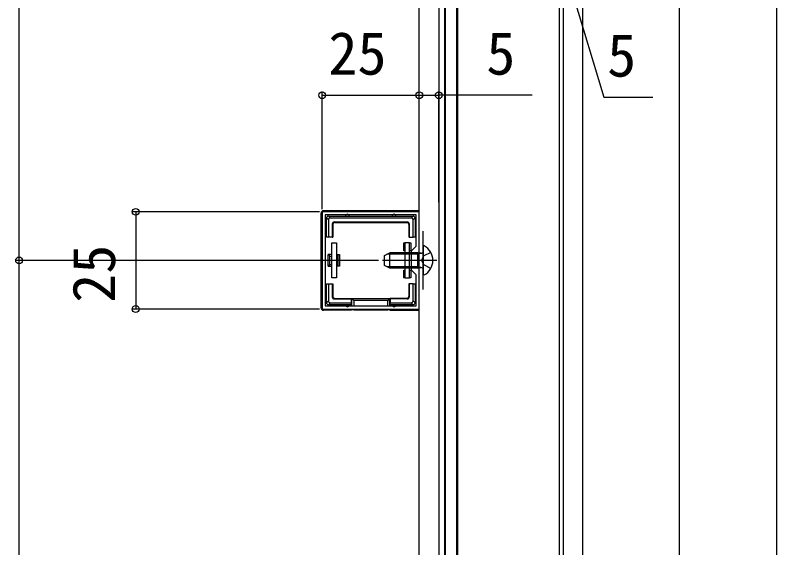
# Model space of a CAD drawing. Units: millimetres, scale not verified. Extents: x -875 to 875, y -1300 to 1294.
# Drawn here: x -756 to -560, y 636.1 to 773.1 of the extents above; entities that cross this region are included whole.
import ezdxf
from ezdxf.enums import TextEntityAlignment as Align

# ---------------------------------------------------------------- set-up
doc = ezdxf.new("R2010")
doc.units = ezdxf.units.MM
doc.header["$LTSCALE"] = 8
for name, color, linetype in [('0-2_YKK_11', 7, 'Continuous'), ('0-3_YKK_12', 2, 'Continuous'), ('0-4_YKK_13', 4, 'Continuous'), ('0-5_YKK_D', 6, 'Continuous'), ('0-7_YSS_K', 3, 'Continuous')]:
    doc.layers.add(name, color=color, linetype=linetype)
doc.styles.add('ＭＳ ゴシック', font='')
doc.styles.get('ＭＳ ゴシック').set_extended_font_data('MS Gothic')

msp = doc.modelspace()

# ---------------------------------------------------------------- linework, layer by layer
at = {"layer": '0-2_YKK_11'}
for points in [[(-651.999, 722.499), (-676.999, 722.499), (-676.999, 697.501), (-651.999, 697.501)], [(-652.799, 721.699), (-676.199, 721.699), (-676.199, 698.301), (-652.799, 698.301), (-652.799, 706.299), (-653.999, 707.499), (-653.999, 712.499), (-652.799, 713.699)]]:
    msp.add_lwpolyline(points, close=True, dxfattribs=at)
at = {"layer": '0-3_YKK_12'}
for p, q in [((-647, 907.5), (-647, 512.5)), ((-645.5, 893.2), (-645.5, 527.3)), ((-642.2, 893.5), (-642.2, 526.5)), ((-610, 886), (-610, 534)), ((-651.999, 538), (-651.999, 882)), ((-615.999, 882), (-615.999, 538)), ((-615, 883.131), (-615, 534)), ((-650.999, 702.5), (-650.999, 717.5))]:
    msp.add_line(p, q, dxfattribs=at)
msp.add_lwpolyline([(-610, 511), (-610, 500), (-560, 500), (-560, 921)], dxfattribs=at)
at = {"layer": '0-4_YKK_13'}
for p, q in [((-677.299, 697.799), (-677.299, 722.201)), ((-652.298, 722.8), (-676.7, 722.8)), ((-675.406, 721.4), (-674.906, 720.9)), ((-654.092, 720.9), (-653.592, 721.4)), ((-675.399, 720.407), (-675.899, 720.907)), ((-675.399, 720.407), (-675.399, 716)), ((-654.092, 720.9), (-674.906, 720.9)), ((-674.268, 719.269), (-674.399, 719.4)), ((-673.899, 719.9), (-655.099, 719.9)), ((-673.899, 719.9), (-673.768, 719.769)), ((-673.768, 719.769), (-655.23, 719.769)), ((-655.23, 719.769), (-655.099, 719.9)), ((-654.599, 719.4), (-654.73, 719.269)), ((-654.599, 719.4), (-654.599, 716)), ((-653.099, 720.907), (-653.599, 720.407)), ((-653.599, 716), (-653.599, 720.407)), ((-674.268, 719.269), (-674.268, 716)), ((-654.73, 719.269), (-654.73, 716)), ((-674.399, 716), (-674.268, 716)), ((-654.599, 716), (-654.73, 716)), ((-654.599, 716), (-653.599, 716)), ((-653.099, 716), (-653.599, 716)), ((-655.999, 712.5), (-655.999, 714.5)), ((-655.999, 714.5), (-655.699, 714.5)), ((-654.499, 714.5), (-655.699, 714.5)), ((-655.699, 714.5), (-655.699, 705.5)), ((-654.499, 714.5), (-654.199, 714.5)), ((-650.999, 713.595), (-650.999, 706.403)), ((-674.499, 711.5), (-675.499, 711.5)), ((-675.499, 708.5), (-675.499, 711.5)), ((-672.999, 711.5), (-672.499, 711.5)), ((-660.999, 711.299), (-659.599, 711.999)), ((-659.599, 707.999), (-659.599, 711.999)), ((-655.699, 712.5), (-655.999, 712.5)), ((-653.999, 711.999), (-654.499, 711.999)), ((-653.999, 711.62), (-654.499, 711.62)), ((-652.399, 711.999), (-653.999, 711.999)), ((-652.399, 711.62), (-653.999, 711.62)), ((-652.399, 707.999), (-652.399, 711.999)), ((-651.587, 711.854), (-652.399, 711.999)), ((-651.384, 711.86), (-652.399, 711.62)), ((-649.033, 712.049), (-650.848, 711.144)), ((-647.499, 709.999), (-661.487, 709.999)), ((-660.999, 708.699), (-660.999, 711.299)), ((-651.457, 709.999), (-650.848, 711.144)), ((-651.457, 709.999), (-650.848, 708.854)), ((-675.499, 708.5), (-674.499, 708.5)), ((-672.999, 708.882), (-673.299, 708.882)), ((-672.999, 708.5), (-673.299, 708.5)), ((-672.999, 708.882), (-672.999, 708.5)), ((-659.599, 707.999), (-660.999, 708.699)), ((-653.999, 708.378), (-654.499, 708.378)), ((-653.999, 707.999), (-654.499, 707.999)), ((-652.399, 708.378), (-653.999, 708.378)), ((-652.399, 707.999), (-653.999, 707.999)), ((-651.384, 708.138), (-652.399, 708.378)), ((-652.399, 707.999), (-651.587, 708.144)), ((-649.033, 707.949), (-650.848, 708.854)), ((-654.499, 707.5), (-654.199, 707.5)), ((-654.199, 707.5), (-654.199, 705.5)), ((-675.899, 703), (-675.899, 704)), ((-675.899, 704), (-675.399, 704)), ((-675.399, 704), (-675.399, 699.593)), ((-675.399, 704), (-674.399, 704)), ((-674.399, 704), (-674.399, 700.6)), ((-655.699, 705.5), (-655.999, 705.5)), ((-654.73, 704), (-654.73, 700.731)), ((-654.599, 704), (-654.73, 704)), ((-654.599, 704), (-654.599, 700.6)), ((-653.599, 704), (-654.599, 704)), ((-654.199, 705.5), (-654.499, 705.5)), ((-653.599, 699.593), (-653.599, 704)), ((-675.899, 699.1), (-675.899, 703)), ((-674.399, 700.6), (-674.268, 700.731)), ((-673.768, 700.231), (-673.899, 700.1)), ((-673.768, 700.231), (-669.499, 700.231)), ((-669.499, 700.1), (-669.499, 700.231)), ((-669.499, 700.231), (-659.499, 700.231)), ((-669.357, 698.301), (-669.357, 700.227)), ((-660.137, 698.301), (-660.137, 699.731)), ((-659.641, 700.227), (-659.641, 698.301)), ((-655.23, 700.231), (-659.499, 700.231)), ((-659.499, 700.1), (-659.499, 699.1)), ((-655.099, 700.1), (-655.23, 700.231)), ((-654.73, 700.731), (-654.599, 700.6)), ((-675.899, 699.093), (-675.399, 699.593)), ((-674.906, 699.1), (-675.406, 698.6)), ((-674.906, 699.1), (-669.499, 699.1)), ((-669.499, 699.1), (-669.499, 698.6)), ((-669.499, 698.6), (-669.499, 698.301)), ((-659.499, 699.1), (-654.092, 699.1)), ((-659.499, 698.6), (-659.499, 699.1)), ((-659.499, 698.6), (-659.499, 698.301)), ((-653.592, 698.6), (-654.092, 699.1)), ((-653.599, 699.593), (-653.099, 699.093)), ((-669.357, 697.265), (-669.499, 697.2)), ((-669.357, 697.265), (-669.357, 697.501)), ((-668.861, 697.501), (-668.861, 697.292)), ((-668.861, 697.292), (-660.137, 697.292)), ((-660.137, 697.292), (-660.137, 697.501)), ((-659.641, 697.501), (-659.641, 697.265)), ((-659.641, 697.265), (-659.499, 697.2)), ((-659.499, 697.501), (-659.499, 697.2)), ((-659.499, 697.2), (-652.298, 697.2))]:
    msp.add_line(p, q, dxfattribs=at)
for points in [[(-645.35, 526.5), (-642.35, 526.5), (-642.35, 890.5), (-645.35, 890.5)], [(-673.299, 705.5), (-674.499, 705.5), (-674.499, 714.5), (-673.299, 714.5)]]:
    msp.add_lwpolyline(points, close=True, dxfattribs=at)
for points in [[(-675.399, 721.4), (-670.499, 721.4), (-658.499, 721.4), (-653.599, 721.4)], [(-675.399, 716), (-675.899, 716), (-675.899, 717), (-675.899, 720.9)], [(-674.399, 719.4), (-674.399, 716), (-675.399, 716)], [(-653.099, 720.9), (-653.099, 717), (-653.099, 716)], [(-655.699, 705.5), (-654.499, 705.5), (-654.499, 714.5)], [(-654.199, 714.5), (-654.199, 712.5), (-654.499, 712.5)], [(-673.299, 711.5), (-672.999, 711.5), (-672.999, 711.118)], [(-672.499, 711.5), (-672.499, 708.5), (-672.999, 708.5)], [(-654.499, 711.62), (-655.699, 711.62), (-660.357, 711.62)], [(-654.499, 711.999), (-655.699, 711.999), (-659.599, 711.999)], [(-674.499, 708.882), (-674.999, 708.882), (-674.999, 711.118), (-674.499, 711.118)], [(-673.299, 711.118), (-672.999, 711.118), (-672.999, 708.882)], [(-654.499, 708.378), (-655.699, 708.378), (-660.357, 708.378)], [(-654.499, 707.999), (-655.699, 707.999), (-659.599, 707.999)], [(-655.999, 705.5), (-655.999, 707.5), (-655.699, 707.5)], [(-674.399, 704), (-674.268, 704), (-674.268, 700.731)], [(-653.599, 704), (-653.099, 704), (-653.099, 703), (-653.099, 699.1)], [(-673.899, 700.1), (-669.499, 700.1), (-669.499, 699.1)], [(-669.357, 700.227), (-668.861, 699.731), (-668.861, 698.301)], [(-659.641, 700.227), (-660.137, 699.731), (-668.861, 699.731)], [(-655.099, 700.1), (-659.499, 700.1), (-659.499, 700.231)], [(-669.499, 698.6), (-670.499, 698.6), (-675.399, 698.6)], [(-653.599, 698.6), (-658.499, 698.6), (-659.499, 698.6)], [(-669.499, 697.501), (-669.499, 697.2), (-676.7, 697.2)]]:
    msp.add_lwpolyline(points, dxfattribs=at)
for centre, radius, start, end in [((-675.399, 720.9), 0.5, 90.77436, 179.22564), ((-675.399, 720.9), 0.5, 90, 90.77436), ((-670.499, 721.4), 0.5, 0, 180), ((-658.499, 721.4), 0.5, 0, 180), ((-653.599, 720.9), 0.5, 89.22564, 90), ((-653.599, 720.9), 0.5, 0.77436, 89.22564), ((-675.399, 720.9), 0.5, 179.22564, 180), ((-653.599, 720.9), 0.5, 0, 0.77436), ((-675.899, 717), 0.3, 90, 270), ((-653.099, 717), 0.3, 270, 90), ((-650.845, 713.595), 0.154, 62.71904, 180), ((-652.699, 709.999), 4.2, 297.28096, 62.71904), ((-651.499, 712.347), 0.5, 259.90904, 0), ((-651.499, 707.651), 0.5, 0, 100.09096), ((-650.845, 706.403), 0.154, 180, 297.28096), ((-675.899, 703), 0.3, 90, 270), ((-653.099, 703), 0.3, 270, 90), ((-675.399, 699.1), 0.5, 180, 180.77436), ((-675.399, 699.1), 0.5, 180.77436, 269.22564), ((-675.399, 699.1), 0.5, 269.22564, 270), ((-670.499, 698.6), 0.5, 180, 0), ((-658.499, 698.6), 0.5, 180, 0), ((-653.599, 699.1), 0.5, 270, 270.77436), ((-653.599, 699.1), 0.5, 270.77436, 359.22564), ((-653.599, 699.1), 0.5, 359.22564, 0)]:
    msp.add_arc(centre, radius, start, end, dxfattribs=at)
for centre, major_axis, ratio, start_param, end_param in [((-676.698, 722.199), (-0.426, 0.426), 0.99628, 5.4996506, 7.06672), ((-652.3, 722.199), (0.426, 0.426), 0.99628, 0.2625856, 0.7835347), ((-674.892, 720.393), (-0.363, 0.363), 0.973329, 5.5113023, 7.0550683), ((-673.899, 719.4), (-0.354, 0.354), 0.999924, 5.4978252, 7.0685454), ((-673.768, 719.269), (-0.354, 0.354), 0.999924, 5.4978252, 7.0685454), ((-655.23, 719.269), (0.354, 0.354), 0.999924, 5.4978252, 7.0685454), ((-655.099, 719.4), (0.354, 0.354), 0.999924, 5.4978252, 7.0685454), ((-654.106, 720.393), (0.363, 0.363), 0.973329, 5.5113023, 7.0550683), ((-675.499, 710), (0, 1.5), 0.5, 5.5534577, 6.2831853), ((-675.499, 710), (0, 1.5), 0.5, 3.1415927, 3.8713203), ((-673.899, 700.6), (-0.354, -0.354), 0.999924, 5.4978252, 7.0685454), ((-673.768, 700.731), (-0.354, -0.354), 0.999924, 5.4978252, 7.0685454), ((-669.366, 699.731), (0, 0.5), 0.133333, 6.1506338, 6.2831853), ((-659.632, 699.731), (0, 0.5), 0.133333, 6.2831853, 6.4157368), ((-655.23, 700.731), (0.354, -0.354), 0.999924, 5.4978252, 7.0685454), ((-655.099, 700.6), (0.354, -0.354), 0.999924, 5.4978252, 7.0685454), ((-676.698, 697.801), (-0.426, -0.426), 0.99628, 5.4996506, 7.06672), ((-674.892, 699.607), (-0.363, -0.363), 0.973329, 5.5113023, 7.0550683), ((-654.106, 699.607), (-0.363, 0.363), 0.973329, 2.3697096, 3.9134757), ((-668.861, 697.261), (0.5, 0), 0.061163, 1.5707963, 3.0090411), ((-660.137, 697.261), (0.5, 0), 0.061163, 0.1325515, 1.5707963), ((-652.3, 697.801), (0.426, -0.426), 0.99628, 5.4996506, 6.0205997)]:
    msp.add_ellipse(centre, major_axis=major_axis, ratio=ratio, start_param=start_param, end_param=end_param, dxfattribs=at)
at = {"layer": '0-5_YKK_D'}
for p, q in [((-755, 709.999), (-755, 897.5)), ((-676.999, 723.199), (-676.999, 753.499)), ((-651.999, 723.199), (-651.999, 753.499)), ((-651.999, 723.199), (-651.999, 753.499)), ((-646.999, 724.993), (-646.999, 753.499)), ((-676.999, 752.499), (-651.999, 752.499)), ((-651.999, 752.499), (-646.999, 752.499)), ((-622.954, 752.499), (-646.999, 752.499)), ((-677.699, 722.499), (-726, 722.499)), ((-725, 722.499), (-725, 697.501)), ((-662.487, 709.999), (-756, 709.999)), ((-662.487, 709.999), (-756, 709.999)), ((-755, 522.5), (-755, 709.999)), ((-677.699, 697.501), (-726, 697.501))]:
    msp.add_line(p, q, dxfattribs=at)
msp.add_lwpolyline([(-612.5, 778.5), (-604.55, 752), (-591.857, 752)], dxfattribs=at)
for centre in [(-676.999, 752.499), (-651.999, 752.499), (-651.999, 752.499), (-646.999, 752.499), (-725, 722.499), (-755, 709.999), (-755, 709.999), (-725, 697.501)]:
    msp.add_circle(centre, 0.875, dxfattribs=at)
at = {"layer": '0-7_YSS_K'}
msp.add_line((-585, 352), (-585, 961.218), dxfattribs=at)

# ---------------------------------------------------------------- texts
at = {"layer": '0-5_YKK_D', "style": 'ＭＳ ゴシック'}
for s, p in [('25', (-675.408, 754.499)), ('5', (-634.756, 754.499)), ('5', (-603.658, 754))]:
    msp.add_text(s, height=11, dxfattribs=at).set_placement(p, align=Align.BOTTOM_LEFT)
msp.add_text('25', height=11, rotation=90, dxfattribs=at).set_placement((-727, 699.091), align=Align.BOTTOM_LEFT)

doc.saveas('drawing.dxf')
